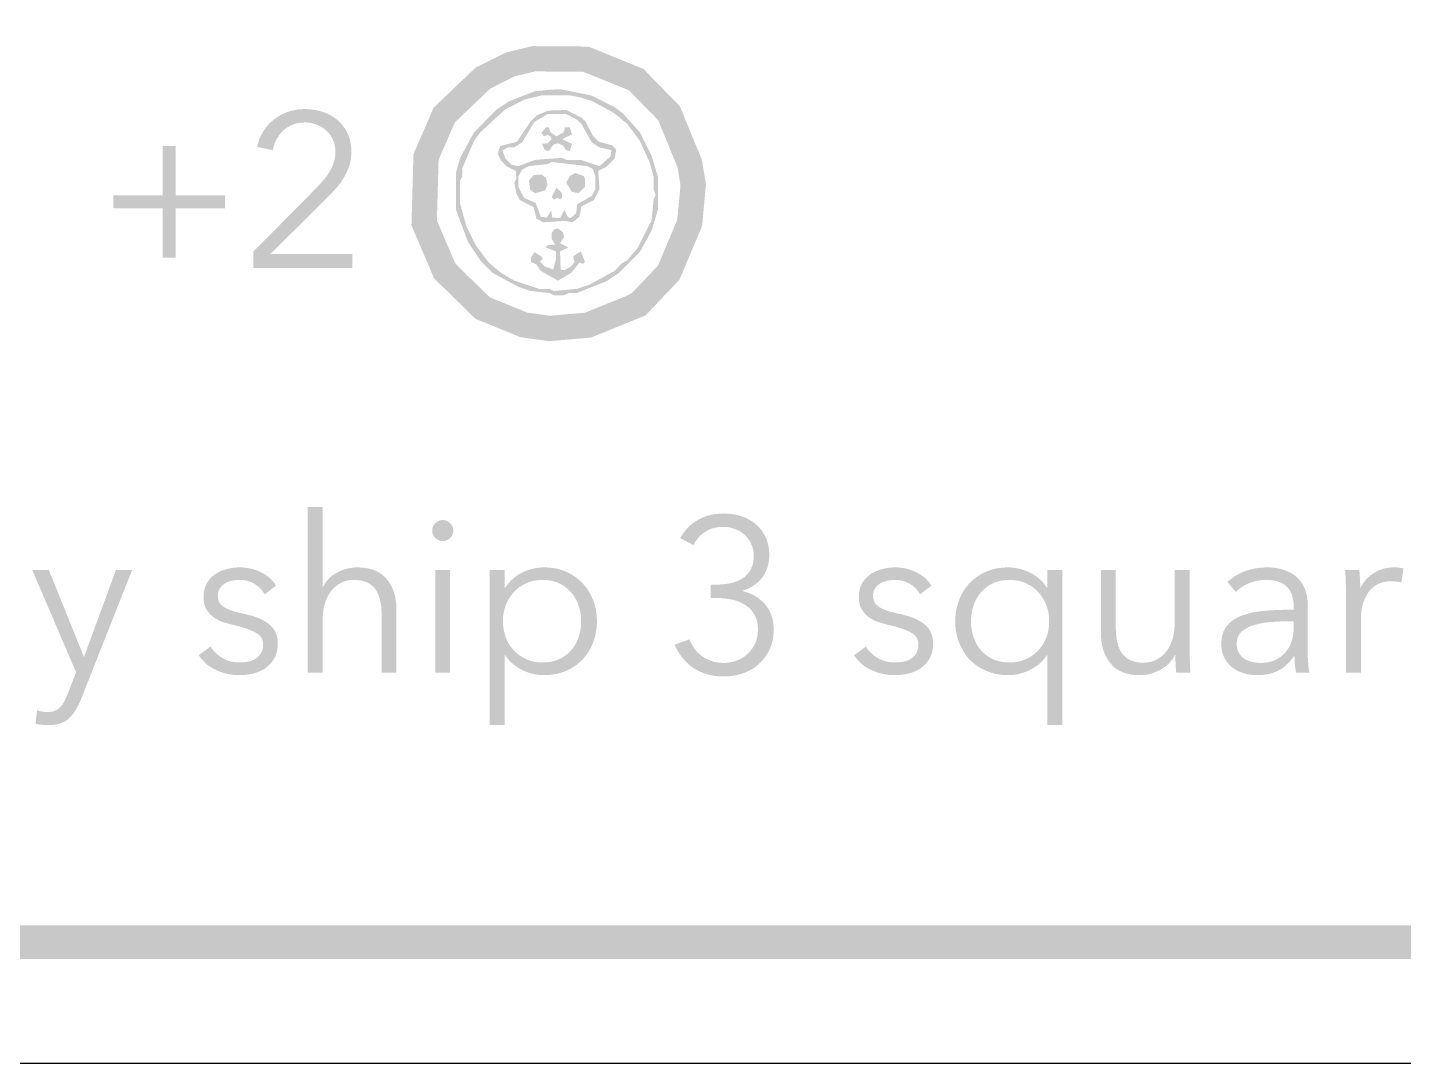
# Model space of a CAD drawing. Header units: millimetres. Extents: x 6 to 126, y 130 to 351.
# Drawn here: x 24.69 to 41.02, y 240.16 to 252.46 of the extents above; entities that cross this region are included whole.
import ezdxf

# ---------------------------------------------------------------- set-up
doc = ezdxf.new("R2010")
doc.units = ezdxf.units.MM
doc.layers.add('CUT', color=1, linetype='Continuous')
doc.layers.add('RASTER', color=7, linetype='Continuous')

msp = doc.modelspace()

# ---------------------------------------------------------------- hatches: boundary and pattern name
at = {"layer": 'RASTER'}
h = msp.add_hatch(color=7, dxfattribs=at)
h.paths.add_polyline_path([(7.2, 278.6), (7.234, 279.116), (7.337, 279.563), (7.509, 279.941), (7.75, 280.25), (8.059, 280.491), (8.438, 280.663), (8.884, 280.766), (9.4, 280.8), (65.489, 280.8), (66.005, 280.766), (66.452, 280.663), (66.83, 280.491), (67.139, 280.25), (67.38, 279.941), (67.552, 279.563), (67.655, 279.116), (67.689, 278.6), (67.689, 243.6), (67.655, 243.084), (67.552, 242.638), (67.38, 242.259), (67.139, 241.95), (66.83, 241.709), (66.452, 241.538), (66.005, 241.434), (65.489, 241.4), (9.4, 241.4), (8.884, 241.434), (8.438, 241.538), (8.059, 241.709), (7.75, 241.95), (7.509, 242.259), (7.337, 242.638), (7.234, 243.084), (7.2, 243.6)])
h.paths.add_polyline_path([(7.6, 278.6), (7.6, 243.6), (7.628, 243.178), (7.712, 242.813), (7.853, 242.503), (8.05, 242.25), (8.303, 242.053), (8.612, 241.913), (8.978, 241.828), (9.4, 241.8), (65.489, 241.8), (65.911, 241.828), (66.277, 241.913), (66.586, 242.053), (66.839, 242.25), (67.036, 242.503), (67.177, 242.813), (67.261, 243.178), (67.289, 243.6), (67.289, 278.6), (67.261, 279.022), (67.177, 279.388), (67.036, 279.697), (66.839, 279.95), (66.586, 280.147), (66.277, 280.288), (65.911, 280.372), (65.489, 280.4), (9.4, 280.4), (8.978, 280.372), (8.612, 280.288), (8.303, 280.147), (8.05, 279.95), (7.853, 279.697), (7.712, 279.388), (7.628, 279.022), (7.6, 278.6)], flags=0)
h = msp.add_hatch(color=7, dxfattribs=at)
h.paths.add_polyline_path([(30.681, 252.235), (31.345, 252.23), (31.998, 251.965), (32.431, 251.522), (32.693, 250.884), (32.741, 250.594), (32.695, 250.099), (32.426, 249.463), (32.024, 249.039), (31.375, 248.776), (30.882, 248.733), (30.542, 248.78), (30.006, 248.998), (29.514, 249.479), (29.245, 250.108), (29.269, 250.953), (29.51, 251.506), (30.003, 251.977), (30.367, 252.16)])
h.paths.add_polyline_path([(30.715, 251.935), (30.47, 251.877), (30.178, 251.729), (29.761, 251.331), (29.567, 250.886), (29.547, 250.165), (29.767, 249.652), (30.174, 249.254), (30.621, 249.072), (30.889, 249.035), (31.304, 249.071), (31.851, 249.292), (32.171, 249.629), (32.4, 250.173), (32.439, 250.583), (32.402, 250.801), (32.175, 251.354), (31.827, 251.711), (31.285, 251.93), (30.715, 251.935)], flags=0)
h = msp.add_hatch(color=7, dxfattribs=at)
h.paths.add_polyline_path([(30.769, 252.038), (31.206, 252.046), (31.429, 251.996), (31.757, 251.855), (31.98, 251.707), (32.152, 251.534), (32.35, 251.238), (32.491, 250.86), (32.54, 250.613), (32.54, 250.391), (32.441, 249.946), (32.202, 249.519), (31.905, 249.222), (31.528, 249.032), (31.108, 248.933), (30.861, 248.933), (30.811, 248.958), (30.564, 248.983), (30.416, 249.032), (30.063, 249.222), (29.791, 249.469), (29.668, 249.642), (29.502, 249.971), (29.428, 250.267), (29.428, 250.662), (29.477, 250.909), (29.618, 251.263), (29.791, 251.51), (29.939, 251.658), (30.137, 251.806), (30.416, 251.947), (30.638, 252.021)])
h.paths.add_polyline_path([(30.984, 251.996), (30.935, 251.971), (30.737, 251.971), (30.416, 251.873), (30.186, 251.757), (29.915, 251.559), (29.742, 251.337), (29.601, 251.058), (29.527, 250.835), (29.502, 250.539), (29.477, 250.489), (29.502, 250.218), (29.576, 249.971), (29.717, 249.692), (29.841, 249.519), (30.088, 249.296), (30.441, 249.106), (30.688, 249.032), (30.885, 249.032), (30.935, 249.007), (31.034, 249.032), (31.231, 249.032), (31.552, 249.131), (31.93, 249.346), (32.152, 249.593), (32.367, 249.995), (32.441, 250.267), (32.441, 250.415), (32.466, 250.465), (32.441, 250.736), (32.343, 251.058), (32.177, 251.386), (32.113, 251.445), (32.078, 251.51), (31.856, 251.707), (31.503, 251.897), (31.256, 251.971)], flags=0)
h.paths.add_polyline_path([(30.893, 251.717), (31.009, 251.724), (31.379, 251.65), (31.658, 251.51), (31.757, 251.435), (31.955, 251.213), (32.096, 250.934), (32.17, 250.687), (32.17, 250.292), (32.096, 250.045), (31.955, 249.79), (31.708, 249.543), (31.56, 249.445), (31.206, 249.304), (31.108, 249.304), (31.058, 249.279), (30.935, 249.279), (30.885, 249.304), (30.663, 249.329), (30.515, 249.378), (30.211, 249.543), (30.063, 249.692), (29.915, 249.914), (29.774, 250.292), (29.774, 250.736), (29.823, 250.909), (29.989, 251.213), (30.26, 251.485), (30.409, 251.584), (30.712, 251.7)], flags=0)
h.paths.add_polyline_path([(30.787, 251.65), (30.589, 251.601), (30.359, 251.485), (30.063, 251.213), (29.989, 251.114), (29.848, 250.786), (29.848, 250.687), (29.823, 250.638), (29.823, 250.366), (29.897, 250.094), (30.013, 249.865), (30.162, 249.667), (30.31, 249.543), (30.465, 249.452), (30.762, 249.353), (30.885, 249.353), (30.935, 249.329), (31.206, 249.353), (31.355, 249.403), (31.658, 249.568), (31.742, 249.657), (31.807, 249.692), (31.93, 249.84), (32.096, 250.168), (32.12, 250.415), (32.145, 250.465), (32.12, 250.539), (32.12, 250.687), (32.071, 250.86), (31.955, 251.114), (31.807, 251.312), (31.658, 251.435), (31.404, 251.576), (31.256, 251.626), (31.132, 251.65)], flags=0)
h.paths.add_polyline_path([(30.868, 251.47), (31.083, 251.477), (31.263, 251.386), (31.313, 251.337), (31.397, 251.174), (31.471, 251.1), (31.626, 251.058), (31.676, 251.008), (31.658, 250.902), (31.56, 250.803), (31.461, 250.754), (31.478, 250.539), (31.411, 250.408), (31.263, 250.334), (31.239, 250.21), (31.157, 250.144), (31.076, 250.161), (30.811, 250.144), (30.73, 250.186), (30.695, 250.324), (30.532, 250.408), (30.49, 250.489), (30.465, 250.613), (30.49, 250.662), (30.483, 250.754), (30.384, 250.803), (30.31, 250.877), (30.268, 250.959), (30.3, 251.05), (30.498, 251.1), (30.656, 251.337), (30.73, 251.411)], flags=0)
h.paths.add_polyline_path([(30.861, 251.428), (30.705, 251.337), (30.557, 251.09), (30.465, 251.033), (30.391, 251.033), (30.325, 251.001), (30.359, 250.902), (30.433, 250.828), (30.515, 250.811), (30.712, 250.885), (31.034, 250.909), (31.083, 250.885), (31.256, 250.885), (31.478, 250.811), (31.609, 250.927), (31.619, 251.001), (31.478, 251.033), (31.387, 251.09), (31.263, 251.312), (31.214, 251.361), (31.083, 251.428)], flags=0)
h.paths.add_polyline_path([(30.843, 251.272), (30.878, 251.272), (30.893, 251.213), (30.967, 251.164), (31.051, 251.213), (31.066, 251.272), (31.125, 251.272), (31.15, 251.188), (31.034, 251.132), (31.15, 251.075), (31.125, 250.991), (31.076, 251.001), (31.051, 251.05), (30.984, 251.082), (30.927, 251.065), (30.878, 250.991), (30.829, 251.001), (30.794, 251.075), (30.861, 251.082), (30.91, 251.132), (30.893, 251.164), (30.861, 251.181), (30.819, 251.164), (30.787, 251.206)], flags=0)
h.paths.add_polyline_path([(30.91, 250.86), (30.861, 250.835), (30.638, 250.811), (30.557, 250.769), (30.515, 250.687), (30.515, 250.564), (30.582, 250.433), (30.72, 250.373), (30.779, 250.21), (30.853, 250.201), (30.903, 250.284), (30.917, 250.201), (31.009, 250.193), (31.058, 250.292), (31.1, 250.21), (31.132, 250.193), (31.199, 250.25), (31.214, 250.359), (31.387, 250.457), (31.429, 250.539), (31.429, 250.687), (31.397, 250.778), (31.33, 250.811)], flags=0)
h.paths.add_polyline_path([(31.189, 250.729), (31.288, 250.694), (31.305, 250.662), (31.305, 250.564), (31.231, 250.489), (31.15, 250.507), (31.083, 250.613), (31.125, 250.694)], flags=0)
h.paths.add_polyline_path([(30.695, 250.704), (30.787, 250.712), (30.843, 250.67), (30.861, 250.588), (30.829, 250.522), (30.712, 250.489), (30.656, 250.531), (30.638, 250.638)], flags=0)
h.paths.add_polyline_path([(30.967, 250.556), (31.034, 250.489), (31.034, 250.44), (31.009, 250.415), (30.977, 250.433), (30.935, 250.415), (30.91, 250.44)], flags=0)
h.paths.add_polyline_path([(30.942, 250.062), (30.984, 250.07), (31.041, 250.028), (31.058, 249.971), (31.009, 249.897), (31.108, 249.847), (31.009, 249.798), (31.016, 249.583), (31.058, 249.576), (31.14, 249.618), (31.182, 249.674), (31.164, 249.741), (31.256, 249.798), (31.305, 249.674), (31.281, 249.65), (31.239, 249.667), (31.14, 249.543), (30.984, 249.452), (30.779, 249.568), (30.73, 249.642), (30.663, 249.674), (30.663, 249.724), (30.705, 249.79), (30.794, 249.731), (30.804, 249.707), (30.769, 249.682), (30.829, 249.618), (30.927, 249.583), (30.959, 249.699), (30.959, 249.798), (30.836, 249.847), (30.861, 249.872), (30.952, 249.879), (30.91, 249.946), (30.91, 250.02)], flags=0)
for points in [[(28.545, 249.6), (27.367, 249.6), (27.367, 249.795), (28.121, 250.557), (28.131, 250.567), (28.142, 250.578), (28.152, 250.589), (28.162, 250.6), (28.172, 250.611), (28.183, 250.623), (28.193, 250.635), (28.203, 250.647), (28.213, 250.659), (28.222, 250.671), (28.232, 250.683), (28.241, 250.696), (28.25, 250.708), (28.258, 250.721), (28.266, 250.734), (28.274, 250.747), (28.282, 250.76), (28.289, 250.773), (28.296, 250.787), (28.302, 250.8), (28.308, 250.814), (28.314, 250.828), (28.319, 250.843), (28.324, 250.857), (28.328, 250.872), (28.332, 250.887), (28.335, 250.902), (28.337, 250.917), (28.339, 250.932), (28.341, 250.947), (28.342, 250.962), (28.342, 250.978), (28.342, 250.998), (28.34, 251.017), (28.338, 251.036), (28.335, 251.055), (28.331, 251.073), (28.326, 251.09), (28.32, 251.107), (28.313, 251.124), (28.306, 251.14), (28.298, 251.155), (28.289, 251.17), (28.279, 251.184), (28.269, 251.197), (28.258, 251.21), (28.246, 251.222), (28.234, 251.234), (28.221, 251.245), (28.208, 251.256), (28.194, 251.265), (28.18, 251.274), (28.165, 251.283), (28.149, 251.291), (28.133, 251.298), (28.117, 251.304), (28.1, 251.31), (28.084, 251.315), (28.066, 251.319), (28.049, 251.323), (28.032, 251.326), (28.014, 251.327), (27.996, 251.329), (27.978, 251.329), (27.942, 251.328), (27.907, 251.323), (27.873, 251.316), (27.842, 251.306), (27.811, 251.293), (27.782, 251.277), (27.754, 251.258), (27.728, 251.237), (27.704, 251.213), (27.682, 251.187), (27.663, 251.16), (27.645, 251.132), (27.63, 251.102), (27.617, 251.07), (27.607, 251.036), (27.598, 251.001), (27.414, 251.038), (27.419, 251.062), (27.425, 251.085), (27.432, 251.108), (27.44, 251.131), (27.449, 251.153), (27.459, 251.175), (27.471, 251.196), (27.483, 251.217), (27.496, 251.238), (27.51, 251.257), (27.524, 251.276), (27.539, 251.295), (27.555, 251.312), (27.572, 251.329), (27.589, 251.345), (27.608, 251.36), (27.626, 251.375), (27.646, 251.388), (27.666, 251.401), (27.686, 251.414), (27.708, 251.425), (27.73, 251.435), (27.752, 251.445), (27.775, 251.454), (27.799, 251.462), (27.823, 251.469), (27.848, 251.474), (27.873, 251.479), (27.898, 251.483), (27.924, 251.485), (27.951, 251.487), (27.978, 251.488), (28.006, 251.487), (28.033, 251.486), (28.06, 251.483), (28.087, 251.479), (28.113, 251.475), (28.139, 251.469), (28.165, 251.463), (28.19, 251.455), (28.215, 251.446), (28.238, 251.437), (28.262, 251.426), (28.284, 251.415), (28.305, 251.402), (28.326, 251.389), (28.346, 251.374), (28.365, 251.359), (28.384, 251.342), (28.401, 251.325), (28.418, 251.307), (28.433, 251.287), (28.448, 251.267), (28.462, 251.246), (28.474, 251.224), (28.486, 251.2), (28.497, 251.176), (28.506, 251.151), (28.514, 251.125), (28.52, 251.098), (28.525, 251.07), (28.529, 251.041), (28.531, 251.011), (28.532, 250.981), (28.531, 250.959), (28.53, 250.937), (28.528, 250.916), (28.526, 250.895), (28.522, 250.875), (28.518, 250.855), (28.513, 250.836), (28.507, 250.817), (28.501, 250.798), (28.494, 250.78), (28.486, 250.761), (28.479, 250.743), (28.47, 250.726), (28.461, 250.708), (28.452, 250.691), (28.442, 250.674), (28.432, 250.657), (28.421, 250.64), (28.41, 250.624), (28.398, 250.608), (28.386, 250.592), (28.374, 250.576), (28.361, 250.56), (28.347, 250.545), (28.333, 250.53), (28.32, 250.515), (28.306, 250.499), (28.291, 250.484), (28.277, 250.469), (28.262, 250.454), (28.248, 250.439), (28.233, 250.424), (27.57, 249.766), (28.545, 249.766)], [(26.447, 250.466), (27.032, 250.466), (27.032, 250.31), (26.447, 250.31), (26.447, 249.725), (26.291, 249.725), (26.291, 250.31), (25.706, 250.31), (25.706, 250.466), (26.291, 250.466), (26.291, 251.051), (26.447, 251.051)], [(28.196, 245.817), (28.21, 245.843), (28.225, 245.867), (28.243, 245.89), (28.262, 245.912), (28.284, 245.933), (28.307, 245.952), (28.333, 245.969), (28.36, 245.986), (28.389, 246), (28.418, 246.013), (28.448, 246.024), (28.479, 246.032), (28.509, 246.039), (28.541, 246.044), (28.572, 246.047), (28.605, 246.048), (28.661, 246.046), (28.713, 246.039), (28.762, 246.029), (28.807, 246.014), (28.849, 245.994), (28.887, 245.97), (28.921, 245.942), (28.952, 245.91), (28.979, 245.874), (29.002, 245.836), (29.022, 245.794), (29.038, 245.75), (29.051, 245.703), (29.06, 245.654), (29.066, 245.601), (29.067, 245.546), (29.067, 244.8), (28.891, 244.8), (28.891, 245.473), (28.89, 245.497), (28.89, 245.52), (28.888, 245.543), (28.887, 245.565), (28.885, 245.587), (28.882, 245.607), (28.879, 245.628), (28.875, 245.648), (28.871, 245.667), (28.866, 245.685), (28.86, 245.703), (28.854, 245.72), (28.847, 245.736), (28.839, 245.752), (28.831, 245.767), (28.822, 245.782), (28.812, 245.795), (28.801, 245.808), (28.79, 245.82), (28.778, 245.831), (28.764, 245.842), (28.751, 245.851), (28.736, 245.86), (28.72, 245.869), (28.704, 245.876), (28.686, 245.882), (28.668, 245.888), (28.648, 245.892), (28.628, 245.895), (28.606, 245.898), (28.584, 245.899), (28.56, 245.9), (28.543, 245.899), (28.526, 245.898), (28.508, 245.896), (28.491, 245.893), (28.474, 245.889), (28.457, 245.884), (28.441, 245.878), (28.424, 245.871), (28.408, 245.864), (28.392, 245.855), (28.376, 245.846), (28.361, 245.835), (28.347, 245.824), (28.332, 245.811), (28.319, 245.798), (28.306, 245.784), (28.293, 245.769), (28.281, 245.753), (28.27, 245.736), (28.259, 245.718), (28.249, 245.699), (28.239, 245.679), (28.231, 245.658), (28.222, 245.636), (28.215, 245.613), (28.209, 245.589), (28.203, 245.564), (28.199, 245.538), (28.196, 245.511), (28.193, 245.483), (28.192, 245.454), (28.191, 245.424), (28.191, 244.8), (28.014, 244.8), (28.014, 246.766), (28.191, 246.766), (28.191, 245.817)], [(32.798, 245.845), (32.879, 245.845), (32.901, 245.845), (32.923, 245.846), (32.944, 245.848), (32.965, 245.85), (32.985, 245.852), (33.006, 245.855), (33.026, 245.859), (33.045, 245.863), (33.065, 245.868), (33.083, 245.874), (33.101, 245.88), (33.119, 245.887), (33.135, 245.895), (33.151, 245.903), (33.167, 245.912), (33.182, 245.922), (33.196, 245.932), (33.21, 245.944), (33.222, 245.956), (33.234, 245.968), (33.245, 245.982), (33.256, 245.996), (33.265, 246.011), (33.274, 246.027), (33.282, 246.044), (33.289, 246.061), (33.295, 246.08), (33.3, 246.099), (33.303, 246.119), (33.306, 246.139), (33.307, 246.161), (33.308, 246.183), (33.308, 246.202), (33.306, 246.221), (33.304, 246.24), (33.301, 246.258), (33.297, 246.275), (33.292, 246.292), (33.286, 246.309), (33.279, 246.325), (33.272, 246.341), (33.264, 246.356), (33.255, 246.37), (33.245, 246.384), (33.235, 246.397), (33.224, 246.41), (33.212, 246.422), (33.2, 246.434), (33.187, 246.445), (33.174, 246.456), (33.16, 246.465), (33.146, 246.474), (33.131, 246.483), (33.115, 246.491), (33.099, 246.498), (33.083, 246.504), (33.066, 246.51), (33.05, 246.515), (33.032, 246.519), (33.015, 246.523), (32.998, 246.526), (32.98, 246.527), (32.962, 246.529), (32.944, 246.529), (32.915, 246.528), (32.887, 246.526), (32.86, 246.521), (32.834, 246.515), (32.808, 246.508), (32.784, 246.498), (32.76, 246.487), (32.737, 246.474), (32.715, 246.46), (32.695, 246.444), (32.675, 246.426), (32.656, 246.407), (32.639, 246.386), (32.622, 246.363), (32.607, 246.339), (32.593, 246.313), (32.434, 246.396), (32.457, 246.432), (32.48, 246.466), (32.505, 246.497), (32.532, 246.525), (32.56, 246.552), (32.589, 246.576), (32.62, 246.597), (32.653, 246.616), (32.687, 246.633), (32.721, 246.647), (32.757, 246.66), (32.795, 246.67), (32.833, 246.678), (32.872, 246.683), (32.913, 246.686), (32.954, 246.688), (32.982, 246.687), (33.008, 246.686), (33.035, 246.683), (33.061, 246.679), (33.086, 246.675), (33.112, 246.669), (33.137, 246.663), (33.161, 246.655), (33.185, 246.647), (33.208, 246.637), (33.231, 246.627), (33.253, 246.615), (33.274, 246.603), (33.294, 246.59), (33.314, 246.575), (33.333, 246.56), (33.351, 246.544), (33.368, 246.527), (33.384, 246.509), (33.399, 246.49), (33.413, 246.471), (33.426, 246.45), (33.438, 246.428), (33.45, 246.406), (33.46, 246.382), (33.468, 246.358), (33.476, 246.332), (33.482, 246.306), (33.487, 246.279), (33.49, 246.252), (33.492, 246.223), (33.493, 246.194), (33.491, 246.153), (33.487, 246.115), (33.48, 246.078), (33.47, 246.043), (33.457, 246.01), (33.441, 245.978), (33.423, 245.948), (33.402, 245.919), (33.378, 245.893), (33.353, 245.869), (33.327, 245.847), (33.299, 245.827), (33.27, 245.81), (33.239, 245.795), (33.207, 245.783), (33.173, 245.772), (33.173, 245.767), (33.212, 245.757), (33.249, 245.745), (33.284, 245.73), (33.318, 245.712), (33.351, 245.692), (33.381, 245.669), (33.411, 245.643), (33.438, 245.615), (33.463, 245.584), (33.485, 245.552), (33.503, 245.517), (33.518, 245.48), (33.53, 245.44), (33.538, 245.399), (33.543, 245.355), (33.545, 245.31), (33.544, 245.277), (33.542, 245.245), (33.538, 245.214), (33.533, 245.184), (33.526, 245.156), (33.518, 245.128), (33.508, 245.1), (33.497, 245.074), (33.484, 245.049), (33.47, 245.025), (33.456, 245.002), (33.44, 244.979), (33.424, 244.958), (33.406, 244.938), (33.387, 244.918), (33.368, 244.9), (33.347, 244.883), (33.326, 244.866), (33.304, 244.851), (33.28, 244.837), (33.256, 244.824), (33.232, 244.812), (33.206, 244.801), (33.179, 244.791), (33.152, 244.782), (33.125, 244.774), (33.097, 244.768), (33.068, 244.763), (33.04, 244.759), (33.011, 244.756), (32.982, 244.754), (32.952, 244.753), (32.902, 244.755), (32.854, 244.759), (32.807, 244.767), (32.762, 244.778), (32.719, 244.791), (32.677, 244.808), (32.637, 244.828), (32.598, 244.851), (32.562, 244.876), (32.527, 244.905), (32.495, 244.936), (32.466, 244.969), (32.438, 245.006), (32.413, 245.044), (32.39, 245.086), (32.369, 245.13), (32.546, 245.195), (32.559, 245.163), (32.574, 245.133), (32.59, 245.104), (32.609, 245.077), (32.629, 245.052), (32.652, 245.029), (32.676, 245.008), (32.702, 244.989), (32.73, 244.971), (32.759, 244.956), (32.788, 244.943), (32.819, 244.933), (32.851, 244.925), (32.884, 244.919), (32.917, 244.916), (32.952, 244.914), (32.971, 244.915), (32.991, 244.916), (33.01, 244.918), (33.029, 244.921), (33.048, 244.925), (33.067, 244.93), (33.085, 244.935), (33.104, 244.942), (33.122, 244.949), (33.14, 244.957), (33.157, 244.965), (33.173, 244.975), (33.189, 244.985), (33.205, 244.996), (33.22, 245.007), (33.234, 245.02), (33.248, 245.033), (33.26, 245.046), (33.273, 245.061), (33.284, 245.076), (33.295, 245.092), (33.305, 245.108), (33.315, 245.125), (33.324, 245.143), (33.332, 245.162), (33.338, 245.181), (33.344, 245.201), (33.349, 245.221), (33.353, 245.242), (33.355, 245.264), (33.357, 245.287), (33.357, 245.31), (33.357, 245.335), (33.355, 245.36), (33.352, 245.383), (33.347, 245.405), (33.342, 245.427), (33.335, 245.447), (33.327, 245.467), (33.317, 245.485), (33.307, 245.503), (33.295, 245.519), (33.283, 245.535), (33.27, 245.55), (33.256, 245.564), (33.241, 245.577), (33.226, 245.589), (33.209, 245.601), (33.192, 245.611), (33.174, 245.621), (33.156, 245.63), (33.137, 245.639), (33.118, 245.646), (33.098, 245.653), (33.077, 245.659), (33.056, 245.665), (33.034, 245.669), (33.013, 245.673), (32.991, 245.676), (32.969, 245.679), (32.947, 245.681), (32.924, 245.683), (32.902, 245.684), (32.879, 245.684), (32.798, 245.684)], [(25.355, 244.99), (25.36, 244.99), (25.737, 246.017), (25.929, 246.017), (25.323, 244.485), (25.309, 244.451), (25.294, 244.419), (25.278, 244.388), (25.261, 244.359), (25.243, 244.332), (25.225, 244.306), (25.205, 244.282), (25.184, 244.261), (25.162, 244.241), (25.137, 244.224), (25.111, 244.209), (25.081, 244.197), (25.05, 244.188), (25.016, 244.181), (24.98, 244.177), (24.941, 244.176), (24.921, 244.176), (24.901, 244.177), (24.881, 244.178), (24.861, 244.18), (24.841, 244.182), (24.822, 244.185), (24.802, 244.188), (24.783, 244.192), (24.801, 244.353), (24.816, 244.348), (24.832, 244.344), (24.848, 244.34), (24.865, 244.337), (24.881, 244.335), (24.897, 244.333), (24.914, 244.332), (24.931, 244.332), (24.953, 244.333), (24.974, 244.335), (24.994, 244.34), (25.012, 244.346), (25.029, 244.354), (25.045, 244.363), (25.06, 244.375), (25.074, 244.388), (25.087, 244.403), (25.099, 244.419), (25.111, 244.437), (25.123, 244.456), (25.134, 244.477), (25.144, 244.499), (25.155, 244.523), (25.165, 244.548), (25.264, 244.803), (24.744, 246.017), (24.941, 246.017)], [(27.502, 245.728), (27.492, 245.747), (27.48, 245.764), (27.467, 245.781), (27.453, 245.797), (27.438, 245.812), (27.421, 245.826), (27.403, 245.839), (27.384, 245.852), (27.364, 245.863), (27.343, 245.873), (27.321, 245.881), (27.299, 245.888), (27.276, 245.893), (27.253, 245.897), (27.228, 245.899), (27.203, 245.9), (27.192, 245.9), (27.18, 245.899), (27.168, 245.898), (27.156, 245.897), (27.145, 245.896), (27.133, 245.894), (27.121, 245.892), (27.11, 245.889), (27.098, 245.887), (27.087, 245.883), (27.076, 245.88), (27.065, 245.876), (27.055, 245.871), (27.045, 245.866), (27.036, 245.861), (27.026, 245.856), (27.018, 245.85), (27.009, 245.843), (27.001, 245.836), (26.994, 245.829), (26.986, 245.821), (26.98, 245.813), (26.974, 245.805), (26.968, 245.796), (26.963, 245.786), (26.958, 245.777), (26.954, 245.767), (26.951, 245.756), (26.949, 245.745), (26.947, 245.734), (26.946, 245.722), (26.946, 245.71), (26.947, 245.689), (26.95, 245.67), (26.956, 245.651), (26.963, 245.634), (26.973, 245.618), (26.985, 245.604), (27, 245.591), (27.016, 245.579), (27.035, 245.568), (27.056, 245.557), (27.08, 245.547), (27.106, 245.537), (27.135, 245.527), (27.167, 245.518), (27.201, 245.51), (27.237, 245.502), (27.289, 245.49), (27.338, 245.477), (27.383, 245.463), (27.425, 245.448), (27.463, 245.431), (27.497, 245.413), (27.528, 245.394), (27.556, 245.373), (27.58, 245.351), (27.6, 245.327), (27.618, 245.302), (27.633, 245.274), (27.644, 245.245), (27.652, 245.214), (27.657, 245.181), (27.658, 245.146), (27.658, 245.12), (27.656, 245.096), (27.653, 245.072), (27.648, 245.05), (27.642, 245.028), (27.636, 245.008), (27.627, 244.989), (27.618, 244.97), (27.607, 244.953), (27.596, 244.936), (27.584, 244.92), (27.571, 244.905), (27.558, 244.891), (27.544, 244.878), (27.528, 244.865), (27.513, 244.853), (27.496, 244.842), (27.479, 244.832), (27.461, 244.823), (27.443, 244.814), (27.425, 244.807), (27.406, 244.8), (27.386, 244.794), (27.366, 244.788), (27.345, 244.784), (27.325, 244.78), (27.304, 244.776), (27.283, 244.774), (27.263, 244.772), (27.242, 244.77), (27.221, 244.769), (27.201, 244.769), (27.166, 244.77), (27.132, 244.772), (27.098, 244.777), (27.065, 244.783), (27.031, 244.791), (26.998, 244.801), (26.965, 244.813), (26.933, 244.826), (26.901, 244.841), (26.871, 244.859), (26.842, 244.878), (26.815, 244.899), (26.789, 244.923), (26.764, 244.948), (26.741, 244.976), (26.72, 245.005), (26.86, 245.109), (26.872, 245.09), (26.886, 245.071), (26.901, 245.053), (26.918, 245.035), (26.936, 245.019), (26.955, 245.003), (26.976, 244.988), (26.998, 244.974), (27.021, 244.961), (27.044, 244.95), (27.069, 244.941), (27.093, 244.933), (27.119, 244.927), (27.145, 244.923), (27.171, 244.92), (27.198, 244.92), (27.212, 244.92), (27.226, 244.92), (27.24, 244.921), (27.254, 244.922), (27.267, 244.924), (27.281, 244.925), (27.294, 244.928), (27.307, 244.93), (27.32, 244.933), (27.332, 244.936), (27.344, 244.94), (27.356, 244.944), (27.367, 244.949), (27.378, 244.954), (27.388, 244.96), (27.398, 244.966), (27.408, 244.973), (27.417, 244.98), (27.425, 244.988), (27.433, 244.996), (27.441, 245.004), (27.448, 245.013), (27.455, 245.023), (27.461, 245.033), (27.466, 245.043), (27.471, 245.054), (27.475, 245.066), (27.478, 245.078), (27.481, 245.091), (27.483, 245.104), (27.484, 245.118), (27.484, 245.133), (27.483, 245.156), (27.478, 245.178), (27.471, 245.198), (27.461, 245.217), (27.448, 245.234), (27.432, 245.25), (27.413, 245.264), (27.392, 245.277), (27.367, 245.289), (27.34, 245.301), (27.311, 245.312), (27.279, 245.324), (27.244, 245.335), (27.207, 245.346), (27.167, 245.356), (27.125, 245.367), (27.111, 245.37), (27.097, 245.374), (27.083, 245.377), (27.069, 245.381), (27.054, 245.386), (27.04, 245.39), (27.025, 245.395), (27.01, 245.399), (26.994, 245.404), (26.98, 245.41), (26.965, 245.416), (26.951, 245.423), (26.937, 245.431), (26.923, 245.439), (26.91, 245.447), (26.896, 245.457), (26.884, 245.466), (26.872, 245.477), (26.86, 245.488), (26.849, 245.499), (26.839, 245.511), (26.829, 245.524), (26.819, 245.537), (26.811, 245.551), (26.803, 245.566), (26.796, 245.582), (26.79, 245.598), (26.785, 245.616), (26.782, 245.634), (26.779, 245.653), (26.777, 245.673), (26.777, 245.694), (26.777, 245.717), (26.779, 245.739), (26.782, 245.761), (26.786, 245.781), (26.791, 245.801), (26.797, 245.819), (26.805, 245.837), (26.813, 245.854), (26.823, 245.871), (26.833, 245.886), (26.844, 245.901), (26.856, 245.915), (26.868, 245.928), (26.882, 245.941), (26.896, 245.952), (26.911, 245.964), (26.926, 245.974), (26.942, 245.984), (26.959, 245.993), (26.976, 246.001), (26.994, 246.008), (27.012, 246.015), (27.031, 246.022), (27.05, 246.027), (27.069, 246.032), (27.089, 246.036), (27.109, 246.04), (27.129, 246.043), (27.149, 246.045), (27.17, 246.047), (27.19, 246.048), (27.211, 246.048), (27.243, 246.047), (27.274, 246.044), (27.305, 246.04), (27.336, 246.034), (27.367, 246.026), (27.398, 246.016), (27.428, 246.004), (27.458, 245.991), (27.487, 245.976), (27.514, 245.959), (27.539, 245.941), (27.563, 245.922), (27.584, 245.901), (27.604, 245.879), (27.622, 245.855), (27.637, 245.83)], [(35.281, 245.728), (35.271, 245.747), (35.259, 245.764), (35.246, 245.781), (35.232, 245.797), (35.217, 245.812), (35.2, 245.826), (35.182, 245.839), (35.163, 245.852), (35.143, 245.863), (35.122, 245.873), (35.101, 245.881), (35.078, 245.888), (35.055, 245.893), (35.032, 245.897), (35.007, 245.899), (34.982, 245.9), (34.971, 245.9), (34.959, 245.899), (34.947, 245.898), (34.936, 245.897), (34.924, 245.896), (34.912, 245.894), (34.901, 245.892), (34.889, 245.889), (34.877, 245.887), (34.866, 245.883), (34.855, 245.88), (34.845, 245.876), (34.834, 245.871), (34.824, 245.866), (34.815, 245.861), (34.806, 245.856), (34.797, 245.85), (34.788, 245.843), (34.78, 245.836), (34.773, 245.829), (34.766, 245.821), (34.759, 245.813), (34.753, 245.805), (34.747, 245.796), (34.742, 245.786), (34.737, 245.777), (34.734, 245.767), (34.731, 245.756), (34.728, 245.745), (34.726, 245.734), (34.725, 245.722), (34.725, 245.71), (34.726, 245.689), (34.729, 245.67), (34.735, 245.651), (34.743, 245.634), (34.752, 245.618), (34.764, 245.604), (34.779, 245.591), (34.795, 245.579), (34.814, 245.568), (34.835, 245.557), (34.859, 245.547), (34.886, 245.537), (34.914, 245.527), (34.946, 245.518), (34.98, 245.51), (35.016, 245.502), (35.068, 245.49), (35.117, 245.477), (35.162, 245.463), (35.204, 245.448), (35.242, 245.431), (35.276, 245.413), (35.307, 245.394), (35.335, 245.373), (35.359, 245.351), (35.38, 245.327), (35.397, 245.302), (35.412, 245.274), (35.423, 245.245), (35.431, 245.214), (35.436, 245.181), (35.437, 245.146), (35.437, 245.12), (35.435, 245.096), (35.432, 245.072), (35.427, 245.05), (35.422, 245.028), (35.415, 245.008), (35.407, 244.989), (35.397, 244.97), (35.387, 244.953), (35.375, 244.936), (35.363, 244.92), (35.351, 244.905), (35.337, 244.891), (35.323, 244.878), (35.308, 244.865), (35.292, 244.853), (35.275, 244.842), (35.258, 244.832), (35.241, 244.823), (35.223, 244.814), (35.204, 244.807), (35.185, 244.8), (35.165, 244.794), (35.145, 244.788), (35.124, 244.784), (35.104, 244.78), (35.083, 244.776), (35.063, 244.774), (35.042, 244.772), (35.021, 244.77), (35.001, 244.769), (34.98, 244.769), (34.945, 244.77), (34.911, 244.772), (34.878, 244.777), (34.844, 244.783), (34.811, 244.791), (34.777, 244.801), (34.745, 244.813), (34.712, 244.826), (34.68, 244.841), (34.65, 244.859), (34.621, 244.878), (34.594, 244.899), (34.568, 244.923), (34.543, 244.948), (34.52, 244.976), (34.499, 245.005), (34.639, 245.109), (34.652, 245.09), (34.665, 245.071), (34.681, 245.053), (34.697, 245.035), (34.715, 245.019), (34.734, 245.003), (34.755, 244.988), (34.777, 244.974), (34.8, 244.961), (34.824, 244.95), (34.848, 244.941), (34.873, 244.933), (34.898, 244.927), (34.924, 244.923), (34.95, 244.92), (34.977, 244.92), (34.991, 244.92), (35.005, 244.92), (35.019, 244.921), (35.033, 244.922), (35.047, 244.924), (35.06, 244.925), (35.073, 244.928), (35.086, 244.93), (35.099, 244.933), (35.112, 244.936), (35.124, 244.94), (35.135, 244.944), (35.146, 244.949), (35.157, 244.954), (35.167, 244.96), (35.177, 244.966), (35.187, 244.973), (35.196, 244.98), (35.204, 244.988), (35.213, 244.996), (35.22, 245.004), (35.227, 245.013), (35.234, 245.023), (35.24, 245.033), (35.245, 245.043), (35.25, 245.054), (35.254, 245.066), (35.257, 245.078), (35.26, 245.091), (35.262, 245.104), (35.263, 245.118), (35.263, 245.133), (35.262, 245.156), (35.257, 245.178), (35.25, 245.198), (35.24, 245.217), (35.227, 245.234), (35.211, 245.25), (35.193, 245.264), (35.171, 245.277), (35.147, 245.289), (35.12, 245.301), (35.09, 245.312), (35.058, 245.324), (35.024, 245.335), (34.986, 245.346), (34.947, 245.356), (34.904, 245.367), (34.891, 245.37), (34.877, 245.374), (34.863, 245.377), (34.848, 245.381), (34.834, 245.386), (34.819, 245.39), (34.804, 245.395), (34.789, 245.399), (34.774, 245.404), (34.759, 245.41), (34.744, 245.416), (34.73, 245.423), (34.716, 245.431), (34.702, 245.439), (34.689, 245.447), (34.676, 245.457), (34.663, 245.466), (34.651, 245.477), (34.639, 245.488), (34.628, 245.499), (34.618, 245.511), (34.608, 245.524), (34.599, 245.537), (34.59, 245.551), (34.582, 245.566), (34.575, 245.582), (34.569, 245.598), (34.564, 245.616), (34.561, 245.634), (34.558, 245.653), (34.557, 245.673), (34.556, 245.694), (34.557, 245.717), (34.558, 245.739), (34.561, 245.761), (34.565, 245.781), (34.57, 245.801), (34.576, 245.819), (34.584, 245.837), (34.592, 245.854), (34.602, 245.871), (34.612, 245.886), (34.623, 245.901), (34.635, 245.915), (34.648, 245.928), (34.661, 245.941), (34.675, 245.952), (34.69, 245.964), (34.705, 245.974), (34.722, 245.984), (34.738, 245.993), (34.755, 246.001), (34.773, 246.008), (34.791, 246.015), (34.81, 246.022), (34.829, 246.027), (34.849, 246.032), (34.868, 246.036), (34.888, 246.04), (34.908, 246.043), (34.929, 246.045), (34.949, 246.047), (34.969, 246.048), (34.99, 246.048), (35.022, 246.047), (35.053, 246.044), (35.085, 246.04), (35.116, 246.034), (35.146, 246.026), (35.177, 246.016), (35.207, 246.004), (35.237, 245.991), (35.266, 245.976), (35.293, 245.959), (35.318, 245.941), (35.342, 245.922), (35.363, 245.901), (35.383, 245.879), (35.401, 245.855), (35.417, 245.83)], [(38.323, 244.8), (38.322, 244.813), (38.321, 244.825), (38.32, 244.839), (38.319, 244.852), (38.318, 244.866), (38.317, 244.88), (38.316, 244.894), (38.316, 244.909), (38.315, 244.924), (38.314, 244.938), (38.314, 244.951), (38.314, 244.964), (38.313, 244.976), (38.313, 244.987), (38.313, 244.998), (38.313, 245.008), (38.308, 245.008), (38.294, 244.982), (38.278, 244.957), (38.26, 244.934), (38.24, 244.911), (38.217, 244.89), (38.193, 244.871), (38.167, 244.852), (38.139, 244.835), (38.109, 244.82), (38.079, 244.806), (38.049, 244.795), (38.019, 244.785), (37.987, 244.778), (37.956, 244.773), (37.924, 244.77), (37.892, 244.769), (37.836, 244.771), (37.783, 244.777), (37.735, 244.788), (37.689, 244.803), (37.648, 244.823), (37.61, 244.846), (37.575, 244.874), (37.545, 244.907), (37.518, 244.942), (37.494, 244.981), (37.474, 245.022), (37.458, 245.067), (37.445, 245.113), (37.436, 245.163), (37.431, 245.215), (37.429, 245.271), (37.429, 246.017), (37.606, 246.017), (37.606, 245.343), (37.606, 245.32), (37.607, 245.296), (37.608, 245.274), (37.61, 245.252), (37.612, 245.23), (37.615, 245.209), (37.618, 245.189), (37.621, 245.169), (37.626, 245.15), (37.631, 245.132), (37.636, 245.114), (37.643, 245.097), (37.65, 245.08), (37.657, 245.065), (37.666, 245.05), (37.675, 245.035), (37.685, 245.022), (37.695, 245.009), (37.707, 244.997), (37.719, 244.986), (37.732, 244.975), (37.746, 244.965), (37.761, 244.956), (37.776, 244.948), (37.793, 244.941), (37.81, 244.935), (37.828, 244.929), (37.848, 244.925), (37.868, 244.921), (37.89, 244.919), (37.912, 244.917), (37.936, 244.917), (37.953, 244.917), (37.971, 244.919), (37.988, 244.921), (38.005, 244.924), (38.022, 244.928), (38.039, 244.933), (38.056, 244.939), (38.073, 244.946), (38.089, 244.953), (38.105, 244.962), (38.12, 244.971), (38.135, 244.982), (38.15, 244.993), (38.164, 245.005), (38.178, 245.019), (38.191, 245.033), (38.203, 245.048), (38.216, 245.064), (38.227, 245.081), (38.238, 245.099), (38.248, 245.118), (38.257, 245.138), (38.266, 245.159), (38.274, 245.181), (38.281, 245.204), (38.288, 245.228), (38.293, 245.253), (38.297, 245.279), (38.301, 245.306), (38.303, 245.334), (38.305, 245.363), (38.305, 245.393), (38.305, 246.017), (38.482, 246.017), (38.482, 245.068), (38.482, 245.055), (38.482, 245.041), (38.482, 245.027), (38.483, 245.011), (38.483, 244.995), (38.483, 244.978), (38.484, 244.959), (38.485, 244.94), (38.485, 244.921), (38.486, 244.902), (38.487, 244.884), (38.488, 244.866), (38.489, 244.849), (38.49, 244.832), (38.491, 244.816), (38.492, 244.8)], [(40.338, 245.749), (40.338, 245.762), (40.338, 245.775), (40.338, 245.79), (40.338, 245.806), (40.337, 245.822), (40.337, 245.839), (40.336, 245.857), (40.336, 245.876), (40.335, 245.896), (40.334, 245.914), (40.333, 245.933), (40.333, 245.95), (40.332, 245.968), (40.33, 245.985), (40.329, 246.001), (40.328, 246.017), (40.497, 246.017), (40.498, 246.004), (40.499, 245.991), (40.501, 245.978), (40.502, 245.965), (40.502, 245.951), (40.503, 245.937), (40.504, 245.922), (40.505, 245.908), (40.505, 245.893), (40.506, 245.879), (40.506, 245.866), (40.507, 245.853), (40.507, 245.841), (40.507, 245.83), (40.507, 245.819), (40.507, 245.809), (40.513, 245.809), (40.526, 245.835), (40.542, 245.86), (40.559, 245.883), (40.578, 245.905), (40.598, 245.926), (40.62, 245.946), (40.643, 245.964), (40.669, 245.982), (40.695, 245.997), (40.722, 246.011), (40.75, 246.022), (40.779, 246.031), (40.809, 246.039), (40.839, 246.044), (40.871, 246.047), (40.903, 246.048), (40.911, 246.048), (40.919, 246.048), (40.927, 246.048), (40.935, 246.047), (40.942, 246.047), (40.95, 246.047), (40.957, 246.046), (40.964, 246.045), (40.971, 246.045), (40.977, 246.044), (40.984, 246.043), (40.991, 246.041), (40.998, 246.04), (41.005, 246.039), (41.012, 246.037), (41.02, 246.035), (40.996, 245.869), (40.992, 245.87), (40.987, 245.871), (40.982, 245.873), (40.975, 245.874), (40.969, 245.875), (40.961, 245.876), (40.953, 245.878), (40.944, 245.879), (40.935, 245.88), (40.926, 245.881), (40.917, 245.882), (40.908, 245.883), (40.899, 245.883), (40.89, 245.884), (40.881, 245.884), (40.871, 245.884), (40.854, 245.884), (40.837, 245.883), (40.819, 245.881), (40.803, 245.878), (40.786, 245.874), (40.769, 245.87), (40.753, 245.864), (40.736, 245.858), (40.72, 245.851), (40.705, 245.843), (40.69, 245.834), (40.675, 245.825), (40.662, 245.814), (40.648, 245.802), (40.635, 245.79), (40.623, 245.776), (40.611, 245.762), (40.6, 245.746), (40.59, 245.73), (40.58, 245.713), (40.57, 245.694), (40.561, 245.675), (40.553, 245.655), (40.545, 245.633), (40.538, 245.611), (40.532, 245.588), (40.527, 245.563), (40.523, 245.537), (40.519, 245.511), (40.517, 245.483), (40.516, 245.454), (40.515, 245.424), (40.515, 244.8), (40.338, 244.8), (40.338, 245.749)]]:
    msp.add_hatch(color=7, dxfattribs=at).paths.add_polyline_path(points)
h = msp.add_hatch(color=7, dxfattribs=at)
h.paths.add_polyline_path([(29.704, 244.8), (29.528, 244.8), (29.528, 246.017), (29.704, 246.017)])
h.paths.add_polyline_path([(29.741, 246.485), (29.74, 246.471), (29.738, 246.459), (29.735, 246.447), (29.731, 246.435), (29.726, 246.424), (29.719, 246.414), (29.711, 246.404), (29.702, 246.395), (29.692, 246.387), (29.682, 246.38), (29.671, 246.374), (29.661, 246.369), (29.65, 246.365), (29.639, 246.362), (29.628, 246.361), (29.616, 246.36), (29.604, 246.361), (29.593, 246.362), (29.582, 246.365), (29.571, 246.369), (29.561, 246.374), (29.55, 246.38), (29.54, 246.387), (29.53, 246.395), (29.521, 246.404), (29.513, 246.414), (29.506, 246.424), (29.501, 246.435), (29.497, 246.447), (29.494, 246.459), (29.492, 246.471), (29.491, 246.485), (29.492, 246.498), (29.494, 246.511), (29.497, 246.523), (29.501, 246.535), (29.506, 246.545), (29.513, 246.556), (29.521, 246.565), (29.53, 246.575), (29.54, 246.583), (29.55, 246.59), (29.561, 246.596), (29.571, 246.601), (29.582, 246.605), (29.593, 246.607), (29.604, 246.609), (29.616, 246.61), (29.628, 246.609), (29.639, 246.607), (29.65, 246.605), (29.661, 246.601), (29.671, 246.596), (29.682, 246.59), (29.692, 246.583), (29.702, 246.575), (29.711, 246.565), (29.719, 246.556), (29.726, 246.545), (29.731, 246.535), (29.735, 246.523), (29.738, 246.511), (29.74, 246.498), (29.741, 246.485)])
h = msp.add_hatch(color=7, dxfattribs=at)
h.paths.add_polyline_path([(30.352, 244.176), (30.175, 244.176), (30.175, 246.017), (30.352, 246.017), (30.352, 245.806), (30.36, 245.806), (30.379, 245.835), (30.4, 245.862), (30.423, 245.888), (30.448, 245.911), (30.474, 245.933), (30.501, 245.953), (30.53, 245.971), (30.561, 245.987), (30.593, 246.001), (30.624, 246.014), (30.656, 246.024), (30.688, 246.033), (30.72, 246.039), (30.752, 246.044), (30.785, 246.047), (30.817, 246.048), (30.853, 246.047), (30.887, 246.045), (30.921, 246.041), (30.953, 246.036), (30.985, 246.029), (31.016, 246.02), (31.047, 246.01), (31.076, 245.999), (31.104, 245.986), (31.132, 245.972), (31.158, 245.956), (31.183, 245.94), (31.207, 245.923), (31.23, 245.904), (31.252, 245.884), (31.274, 245.863), (31.293, 245.841), (31.312, 245.819), (31.33, 245.795), (31.346, 245.77), (31.362, 245.744), (31.376, 245.717), (31.389, 245.689), (31.401, 245.661), (31.412, 245.631), (31.421, 245.601), (31.429, 245.57), (31.435, 245.539), (31.44, 245.507), (31.444, 245.475), (31.446, 245.442), (31.446, 245.408), (31.446, 245.375), (31.444, 245.342), (31.44, 245.31), (31.435, 245.278), (31.429, 245.247), (31.421, 245.216), (31.412, 245.186), (31.401, 245.156), (31.389, 245.127), (31.376, 245.1), (31.362, 245.073), (31.346, 245.047), (31.33, 245.022), (31.312, 244.998), (31.293, 244.975), (31.274, 244.953), (31.252, 244.933), (31.23, 244.913), (31.207, 244.894), (31.183, 244.877), (31.158, 244.86), (31.132, 244.845), (31.104, 244.831), (31.076, 244.818), (31.047, 244.807), (31.016, 244.797), (30.985, 244.788), (30.953, 244.781), (30.921, 244.776), (30.887, 244.772), (30.853, 244.77), (30.817, 244.769), (30.785, 244.77), (30.752, 244.773), (30.72, 244.777), (30.688, 244.784), (30.656, 244.793), (30.624, 244.803), (30.593, 244.816), (30.561, 244.83), (30.53, 244.846), (30.501, 244.864), (30.474, 244.883), (30.448, 244.904), (30.423, 244.927), (30.4, 244.952), (30.379, 244.978), (30.36, 245.005), (30.352, 245.005)])
h.paths.add_polyline_path([(31.259, 245.408), (31.259, 245.434), (31.257, 245.458), (31.255, 245.483), (31.251, 245.507), (31.247, 245.531), (31.242, 245.554), (31.235, 245.577), (31.228, 245.6), (31.22, 245.622), (31.211, 245.643), (31.201, 245.663), (31.19, 245.683), (31.178, 245.702), (31.166, 245.721), (31.152, 245.739), (31.138, 245.755), (31.123, 245.772), (31.107, 245.787), (31.091, 245.801), (31.073, 245.815), (31.055, 245.828), (31.035, 245.84), (31.015, 245.851), (30.994, 245.861), (30.972, 245.87), (30.95, 245.878), (30.926, 245.885), (30.902, 245.89), (30.878, 245.894), (30.852, 245.897), (30.826, 245.899), (30.799, 245.9), (30.774, 245.899), (30.749, 245.897), (30.725, 245.894), (30.702, 245.89), (30.678, 245.885), (30.656, 245.879), (30.633, 245.871), (30.612, 245.862), (30.591, 245.852), (30.57, 245.841), (30.551, 245.83), (30.532, 245.817), (30.514, 245.804), (30.496, 245.789), (30.48, 245.774), (30.464, 245.758), (30.448, 245.741), (30.434, 245.723), (30.421, 245.705), (30.408, 245.686), (30.396, 245.666), (30.385, 245.645), (30.375, 245.624), (30.366, 245.602), (30.358, 245.579), (30.351, 245.556), (30.345, 245.533), (30.34, 245.509), (30.336, 245.484), (30.333, 245.46), (30.332, 245.434), (30.331, 245.408), (30.332, 245.383), (30.333, 245.357), (30.336, 245.332), (30.34, 245.308), (30.345, 245.284), (30.351, 245.26), (30.358, 245.237), (30.366, 245.215), (30.375, 245.193), (30.385, 245.171), (30.396, 245.151), (30.408, 245.131), (30.421, 245.112), (30.434, 245.094), (30.448, 245.077), (30.464, 245.06), (30.48, 245.044), (30.496, 245.029), (30.514, 245.015), (30.532, 245.002), (30.551, 244.989), (30.57, 244.978), (30.591, 244.967), (30.612, 244.957), (30.633, 244.948), (30.656, 244.941), (30.678, 244.934), (30.702, 244.929), (30.725, 244.925), (30.749, 244.922), (30.774, 244.92), (30.799, 244.92), (30.826, 244.92), (30.852, 244.922), (30.878, 244.925), (30.902, 244.929), (30.926, 244.934), (30.95, 244.941), (30.972, 244.948), (30.994, 244.957), (31.015, 244.967), (31.035, 244.978), (31.055, 244.99), (31.073, 245.002), (31.091, 245.016), (31.107, 245.03), (31.123, 245.045), (31.138, 245.061), (31.152, 245.078), (31.166, 245.096), (31.178, 245.114), (31.19, 245.133), (31.201, 245.153), (31.211, 245.174), (31.22, 245.195), (31.228, 245.217), (31.235, 245.24), (31.242, 245.263), (31.247, 245.286), (31.251, 245.31), (31.255, 245.334), (31.257, 245.358), (31.259, 245.383), (31.259, 245.408)], flags=0)
h = msp.add_hatch(color=7, dxfattribs=at)
h.paths.add_polyline_path([(36.787, 245.005), (36.767, 244.978), (36.746, 244.952), (36.723, 244.927), (36.699, 244.904), (36.673, 244.883), (36.645, 244.864), (36.616, 244.846), (36.585, 244.83), (36.554, 244.816), (36.522, 244.803), (36.49, 244.793), (36.458, 244.784), (36.426, 244.777), (36.394, 244.773), (36.362, 244.77), (36.329, 244.769), (36.294, 244.77), (36.259, 244.772), (36.226, 244.776), (36.193, 244.781), (36.161, 244.788), (36.13, 244.797), (36.1, 244.807), (36.071, 244.818), (36.042, 244.831), (36.015, 244.845), (35.988, 244.86), (35.963, 244.877), (35.939, 244.894), (35.916, 244.913), (35.894, 244.933), (35.873, 244.953), (35.853, 244.975), (35.834, 244.998), (35.817, 245.022), (35.8, 245.047), (35.785, 245.073), (35.771, 245.1), (35.757, 245.127), (35.746, 245.156), (35.735, 245.186), (35.726, 245.216), (35.718, 245.247), (35.711, 245.278), (35.706, 245.31), (35.703, 245.342), (35.701, 245.375), (35.7, 245.408), (35.701, 245.442), (35.703, 245.475), (35.706, 245.507), (35.711, 245.539), (35.718, 245.57), (35.726, 245.601), (35.735, 245.631), (35.746, 245.661), (35.757, 245.689), (35.771, 245.717), (35.785, 245.744), (35.8, 245.77), (35.817, 245.795), (35.834, 245.819), (35.853, 245.841), (35.873, 245.863), (35.894, 245.884), (35.916, 245.904), (35.939, 245.923), (35.963, 245.94), (35.988, 245.956), (36.015, 245.972), (36.042, 245.986), (36.071, 245.999), (36.1, 246.01), (36.13, 246.02), (36.161, 246.029), (36.193, 246.036), (36.226, 246.041), (36.259, 246.045), (36.294, 246.047), (36.329, 246.048), (36.362, 246.047), (36.394, 246.044), (36.426, 246.039), (36.458, 246.033), (36.49, 246.024), (36.522, 246.014), (36.554, 246.001), (36.585, 245.987), (36.616, 245.971), (36.645, 245.953), (36.673, 245.933), (36.699, 245.911), (36.723, 245.888), (36.746, 245.862), (36.767, 245.835), (36.787, 245.806), (36.795, 245.806), (36.795, 246.017), (36.971, 246.017), (36.971, 244.176), (36.795, 244.176), (36.795, 245.005)])
h.paths.add_polyline_path([(35.887, 245.408), (35.888, 245.383), (35.889, 245.358), (35.892, 245.334), (35.895, 245.31), (35.899, 245.286), (35.905, 245.263), (35.911, 245.24), (35.918, 245.217), (35.927, 245.195), (35.936, 245.174), (35.946, 245.153), (35.956, 245.133), (35.968, 245.114), (35.981, 245.096), (35.994, 245.078), (36.008, 245.061), (36.023, 245.045), (36.039, 245.03), (36.056, 245.016), (36.073, 245.002), (36.092, 244.99), (36.111, 244.978), (36.131, 244.967), (36.152, 244.957), (36.174, 244.948), (36.197, 244.941), (36.22, 244.934), (36.244, 244.929), (36.269, 244.925), (36.294, 244.922), (36.32, 244.92), (36.347, 244.92), (36.373, 244.92), (36.397, 244.922), (36.421, 244.925), (36.445, 244.929), (36.468, 244.934), (36.491, 244.941), (36.513, 244.948), (36.535, 244.957), (36.556, 244.967), (36.576, 244.978), (36.596, 244.989), (36.615, 245.002), (36.633, 245.015), (36.65, 245.029), (36.667, 245.044), (36.683, 245.06), (36.698, 245.077), (36.712, 245.094), (36.726, 245.112), (36.738, 245.131), (36.75, 245.151), (36.761, 245.171), (36.771, 245.193), (36.78, 245.215), (36.789, 245.237), (36.796, 245.26), (36.802, 245.284), (36.807, 245.308), (36.81, 245.332), (36.813, 245.357), (36.815, 245.383), (36.815, 245.408), (36.815, 245.434), (36.813, 245.46), (36.81, 245.484), (36.807, 245.509), (36.802, 245.533), (36.796, 245.556), (36.789, 245.579), (36.78, 245.602), (36.771, 245.624), (36.761, 245.645), (36.75, 245.666), (36.738, 245.686), (36.726, 245.705), (36.712, 245.723), (36.698, 245.741), (36.683, 245.758), (36.667, 245.774), (36.65, 245.789), (36.633, 245.804), (36.615, 245.817), (36.596, 245.83), (36.576, 245.841), (36.556, 245.852), (36.535, 245.862), (36.513, 245.871), (36.491, 245.879), (36.468, 245.885), (36.445, 245.89), (36.421, 245.894), (36.397, 245.897), (36.373, 245.899), (36.347, 245.9), (36.32, 245.899), (36.294, 245.897), (36.269, 245.894), (36.244, 245.89), (36.22, 245.885), (36.197, 245.878), (36.174, 245.87), (36.152, 245.861), (36.131, 245.851), (36.111, 245.84), (36.092, 245.828), (36.073, 245.815), (36.056, 245.801), (36.039, 245.787), (36.023, 245.772), (36.008, 245.755), (35.994, 245.739), (35.981, 245.721), (35.968, 245.702), (35.956, 245.683), (35.946, 245.663), (35.936, 245.643), (35.927, 245.622), (35.918, 245.6), (35.911, 245.577), (35.905, 245.554), (35.899, 245.531), (35.895, 245.507), (35.892, 245.483), (35.889, 245.458), (35.888, 245.434), (35.887, 245.408)], flags=0)
h = msp.add_hatch(color=7, dxfattribs=at)
h.paths.add_polyline_path([(39.717, 245.585), (39.716, 245.624), (39.712, 245.659), (39.705, 245.693), (39.696, 245.724), (39.685, 245.752), (39.67, 245.778), (39.653, 245.801), (39.634, 245.822), (39.612, 245.84), (39.587, 245.856), (39.561, 245.869), (39.532, 245.88), (39.5, 245.889), (39.467, 245.895), (39.43, 245.899), (39.392, 245.9), (39.365, 245.899), (39.338, 245.897), (39.312, 245.894), (39.287, 245.89), (39.262, 245.885), (39.237, 245.878), (39.213, 245.87), (39.189, 245.861), (39.166, 245.851), (39.144, 245.84), (39.123, 245.828), (39.103, 245.815), (39.083, 245.802), (39.065, 245.788), (39.047, 245.773), (39.031, 245.757), (38.932, 245.874), (38.951, 245.892), (38.973, 245.91), (38.995, 245.927), (39.019, 245.943), (39.045, 245.958), (39.072, 245.972), (39.101, 245.986), (39.131, 245.999), (39.162, 246.01), (39.194, 246.02), (39.228, 246.029), (39.262, 246.036), (39.298, 246.041), (39.334, 246.045), (39.372, 246.047), (39.41, 246.048), (39.435, 246.048), (39.459, 246.046), (39.482, 246.044), (39.506, 246.041), (39.529, 246.037), (39.551, 246.033), (39.573, 246.027), (39.595, 246.021), (39.616, 246.013), (39.636, 246.005), (39.656, 245.996), (39.675, 245.987), (39.694, 245.976), (39.712, 245.964), (39.729, 245.952), (39.746, 245.939), (39.761, 245.925), (39.776, 245.91), (39.79, 245.894), (39.803, 245.877), (39.816, 245.859), (39.827, 245.841), (39.837, 245.821), (39.847, 245.801), (39.856, 245.78), (39.863, 245.758), (39.869, 245.735), (39.874, 245.711), (39.878, 245.686), (39.881, 245.66), (39.883, 245.634), (39.883, 245.606), (39.883, 245.073), (39.883, 245.055), (39.884, 245.038), (39.884, 245.02), (39.885, 245.002), (39.885, 244.983), (39.886, 244.965), (39.887, 244.946), (39.889, 244.927), (39.89, 244.909), (39.892, 244.891), (39.893, 244.874), (39.895, 244.858), (39.897, 244.842), (39.899, 244.827), (39.902, 244.813), (39.904, 244.8), (39.746, 244.8), (39.744, 244.811), (39.742, 244.823), (39.74, 244.834), (39.738, 244.846), (39.737, 244.858), (39.735, 244.871), (39.734, 244.883), (39.733, 244.896), (39.731, 244.909), (39.73, 244.922), (39.729, 244.935), (39.729, 244.948), (39.728, 244.96), (39.728, 244.973), (39.727, 244.985), (39.727, 244.998), (39.722, 244.998), (39.701, 244.968), (39.679, 244.941), (39.657, 244.916), (39.633, 244.893), (39.61, 244.872), (39.585, 244.853), (39.56, 244.837), (39.534, 244.822), (39.507, 244.81), (39.478, 244.799), (39.449, 244.79), (39.418, 244.782), (39.385, 244.776), (39.352, 244.772), (39.317, 244.77), (39.28, 244.769), (39.263, 244.769), (39.245, 244.77), (39.227, 244.772), (39.209, 244.774), (39.191, 244.776), (39.173, 244.78), (39.154, 244.784), (39.136, 244.788), (39.118, 244.794), (39.1, 244.8), (39.082, 244.806), (39.065, 244.814), (39.048, 244.822), (39.032, 244.831), (39.016, 244.841), (39.001, 244.852), (38.986, 244.863), (38.971, 244.876), (38.958, 244.889), (38.945, 244.903), (38.932, 244.917), (38.921, 244.933), (38.91, 244.949), (38.899, 244.966), (38.89, 244.984), (38.882, 245.003), (38.875, 245.023), (38.869, 245.044), (38.865, 245.066), (38.862, 245.089), (38.86, 245.113), (38.859, 245.138), (38.86, 245.172), (38.863, 245.205), (38.869, 245.235), (38.877, 245.264), (38.887, 245.291), (38.899, 245.316), (38.914, 245.339), (38.931, 245.36), (38.949, 245.38), (38.969, 245.399), (38.991, 245.416), (39.014, 245.432), (39.039, 245.446), (39.065, 245.46), (39.092, 245.472), (39.122, 245.483), (39.152, 245.492), (39.184, 245.501), (39.216, 245.509), (39.25, 245.516), (39.285, 245.522), (39.321, 245.527), (39.358, 245.531), (39.396, 245.534), (39.435, 245.537), (39.474, 245.54), (39.514, 245.542), (39.554, 245.543), (39.594, 245.545), (39.635, 245.545), (39.676, 245.546), (39.717, 245.546)])
h.paths.add_polyline_path([(39.665, 245.408), (39.638, 245.408), (39.61, 245.408), (39.583, 245.407), (39.555, 245.406), (39.528, 245.405), (39.5, 245.403), (39.473, 245.401), (39.445, 245.399), (39.418, 245.397), (39.391, 245.394), (39.365, 245.39), (39.34, 245.386), (39.315, 245.381), (39.291, 245.375), (39.268, 245.369), (39.245, 245.363), (39.223, 245.356), (39.202, 245.348), (39.182, 245.339), (39.164, 245.329), (39.146, 245.319), (39.129, 245.308), (39.113, 245.296), (39.098, 245.284), (39.085, 245.27), (39.073, 245.255), (39.063, 245.24), (39.055, 245.223), (39.049, 245.205), (39.045, 245.187), (39.042, 245.167), (39.041, 245.146), (39.041, 245.13), (39.043, 245.115), (39.044, 245.1), (39.047, 245.086), (39.051, 245.073), (39.055, 245.06), (39.06, 245.048), (39.066, 245.037), (39.072, 245.026), (39.079, 245.016), (39.087, 245.006), (39.095, 244.997), (39.103, 244.988), (39.112, 244.98), (39.122, 244.972), (39.132, 244.965), (39.143, 244.959), (39.153, 244.952), (39.164, 244.947), (39.176, 244.942), (39.188, 244.937), (39.2, 244.933), (39.212, 244.929), (39.224, 244.926), (39.237, 244.923), (39.25, 244.921), (39.263, 244.919), (39.275, 244.917), (39.288, 244.916), (39.301, 244.915), (39.314, 244.915), (39.327, 244.914), (39.35, 244.915), (39.372, 244.916), (39.394, 244.919), (39.415, 244.923), (39.436, 244.927), (39.456, 244.933), (39.475, 244.939), (39.493, 244.947), (39.511, 244.955), (39.528, 244.965), (39.545, 244.975), (39.56, 244.985), (39.575, 244.997), (39.589, 245.009), (39.603, 245.022), (39.616, 245.035), (39.628, 245.05), (39.639, 245.064), (39.649, 245.08), (39.659, 245.095), (39.668, 245.112), (39.677, 245.129), (39.684, 245.146), (39.691, 245.164), (39.697, 245.182), (39.702, 245.201), (39.707, 245.22), (39.71, 245.239), (39.713, 245.258), (39.715, 245.278), (39.717, 245.297), (39.717, 245.317), (39.717, 245.408)], flags=0)

# ---------------------------------------------------------------- linework, layer by layer
at = {"layer": 'CUT'}
msp.add_lwpolyline([(65.89, 240.16), (8.999, 240.16), (8.517, 240.181), (8.075, 240.244), (7.675, 240.349), (7.315, 240.497), (6.997, 240.688), (6.722, 240.922), (6.488, 241.197), (6.297, 241.515), (6.149, 241.875), (6.044, 242.275), (5.981, 242.717), (5.96, 243.199), (5.96, 279.001)], dxfattribs=at)

doc.saveas('drawing.dxf')
